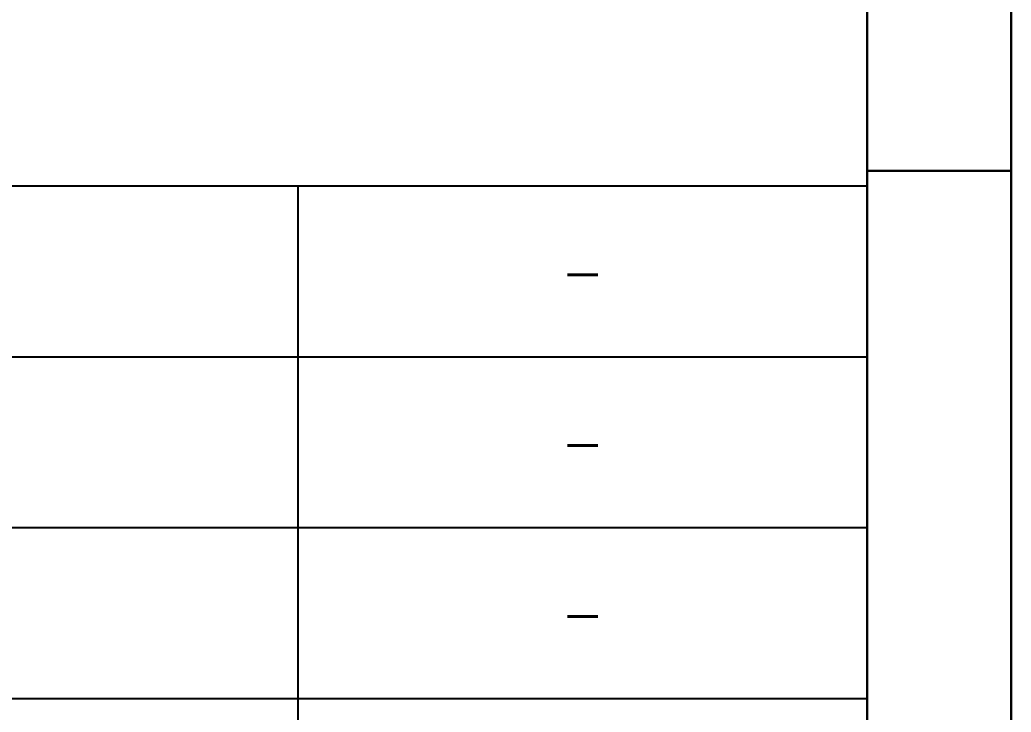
# Model space of a CAD drawing. Header units: millimetres. Extents: x -796 to 677, y -1515 to -1020.
# Drawn here: x 267.95 to 294.09, y -1475.41 to -1457.17 of the extents above; entities that cross this region are included whole.
import ezdxf

# ---------------------------------------------------------------- set-up
doc = ezdxf.new("R2010")
doc.units = ezdxf.units.MM
doc.layers.add('0_SHELL', color=5, linetype='Continuous', lineweight=30)
doc.layers.add('2_DIM', color=3, linetype='Continuous', lineweight=5)
doc.styles.add('TEXT', font='romans.shx', dxfattribs={"width": 0.8, "bigfont": 'whgtxt.shx'})

# ---------------------------------------------------------------- blocks, each defined once
blk = doc.blocks.new('N_FORM_250625')
at = {"layer": '0_SHELL'}
blk.add_line((297, 53.7), (293.2, 53.7), dxfattribs=at)
for points in [[(0, 210), (0, 0), (297, 0), (297, 210)], [(3.8, 206.2), (3.8, 3.8), (293.2, 3.8), (293.2, 206.2)]]:
    blk.add_lwpolyline(points, close=True, dxfattribs=at)
blk = doc.blocks.new('*T37')
at = {"layer": '0_SHELL', "color": 0, "linetype": 'ByBlock', "lineweight": -2}
for p, q in [((0, 31.5), (73.4, 31.5)), ((0, 0), (0, 31.5)), ((4, 0), (4, 31.5)), ((23.4, 0), (23.4, 31.5)), ((32.4, 0), (32.4, 31.5)), ((36.4, 0), (36.4, 31.5)), ((58.4, 0), (58.4, 31.5)), ((73.4, 0), (73.4, 31.5)), ((0, 27), (73.4, 27)), ((0, 22.5), (73.4, 22.5)), ((0, 18), (73.4, 18)), ((0, 13.5), (73.4, 13.5)), ((0, 9), (73.4, 9)), ((0, 4.5), (73.4, 4.5)), ((0, 0), (73.4, 0))]:
    blk.add_line(p, q, dxfattribs=at)
at = {"layer": '0_SHELL', "color": 7, "char_height": 1.3, "attachment_point": 5, "style": 'TEXT'}
for s, insert, width in [('6', (2, 29.25), 4), ('-', (13.7, 29.25), 19.4), ('-', (27.9, 29.25), 9), ('-', (34.4, 29.25), 4), ('-', (47.4, 29.25), 22), ('-', (65.9, 29.25), 15), ('5', (2, 24.75), 4), ('-', (13.7, 24.75), 19.4), ('-', (27.9, 24.75), 9), ('-', (34.4, 24.75), 4), ('-', (47.4, 24.75), 22), ('-', (65.9, 24.75), 15), ('4', (2, 20.25), 4), ('-', (13.7, 20.25), 19.4), ('-', (27.9, 20.25), 9), ('-', (34.4, 20.25), 4), ('-', (47.4, 20.25), 22), ('-', (65.9, 20.25), 15), ('3', (2, 15.75), 4), ('-', (13.7, 15.75), 19.4), ('-', (27.9, 15.75), 9), ('-', (34.4, 15.75), 4), ('-', (47.4, 15.75), 22), ('-', (65.9, 15.75), 15), ('2', (2, 11.25), 4), ('-', (13.7, 11.25), 19.4), ('-', (27.9, 11.25), 9), ('-', (34.4, 11.25), 4), ('-', (47.4, 11.25), 22), ('-', (65.9, 11.25), 15), ('1', (2, 6.75), 4), ('-', (13.7, 6.75), 19.4), ('-', (27.9, 6.75), 9), ('-', (34.4, 6.75), 4), ('-', (47.4, 6.75), 22), ('-', (65.9, 6.75), 15), ('NO', (2, 2.25), 4), ('NAME OF PART', (13.7, 2.25), 19.4), ('MATERIAL', (27.9, 2.25), 9), ("{\\W0.7;Q'TY}", (34.4, 2.25), 4), ('PART NO', (47.4, 2.25), 22), ('REMARK', (65.9, 2.25), 15)]:
    blk.add_mtext(s, dxfattribs=dict(at, insert=insert, width=width))

msp = doc.modelspace()

# ---------------------------------------------------------------- block references
msp.add_blockref('*T37', (216.887, -1493.047))
at = {"layer": '2_DIM'}
msp.add_blockref('N_FORM_250625', (-2.913, -1514.847), dxfattribs=at)

doc.saveas('drawing.dxf')
